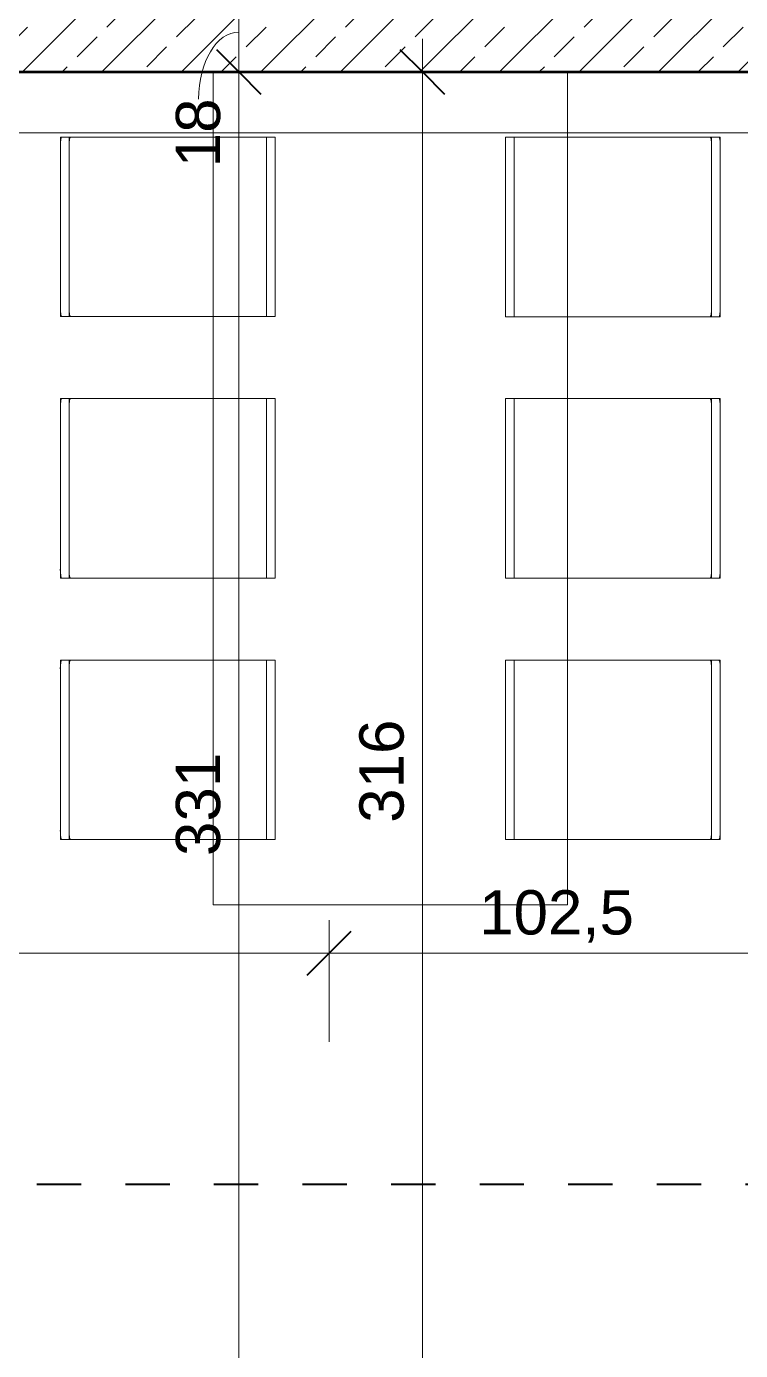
# Model space of a CAD drawing. Header units: metres. Extents: x -67.4 to -27.2, y 43.9 to 89.6.
# Drawn here: x -43.467 to -41.854, y 75.411 to 78.399 of the extents above; entities that cross this region are included whole.
import ezdxf

# ---------------------------------------------------------------- set-up
doc = ezdxf.new("R2010")
doc.units = ezdxf.units.M
doc.linetypes.add('Strich Punkt Mittel', pattern=[0.015875, 0.00635, -0.004763, 0, -0.004763])
for name, color, linetype, lineweight in [('A_Bemassung-50_', 4, 'Continuous', 9), ('A_Bemassung_', 4, 'Continuous', 9), ('A_Moebel', 6, 'Continuous', 13), ('A_Raeume_', 7, 'Continuous', 5), ('A_Raster_', 1, 'Continuous', 9), ('A_Waende', 7, 'Continuous', 13)]:
    doc.layers.add(name, color=color, linetype=linetype, lineweight=lineweight)
doc.styles.add('Arial_5', font='arial.ttf', dxfattribs={"height": 0.1})
doc.dimstyles.new('WGA-Bemaßung', dxfattribs={"dimscale": 0.3048, "dimtxt": 0.102026, "dimasz": 0.328084, "dimexe": 0.246063, "dimexo": 0.0625, "dimgap": 0.04101, "dimtad": 1, "dimdec": 1, "dimlfac": 100, "dimrnd": 0.5, "dimdsep": 46, "dimtxsty": 'Arial_5', "dimblk1": 'OBLIQUE', "dimblk2": 'OBLIQUE', "dimsah": 1, "dimcen": 0.09, "dimdle": 0.246063, "dimazin": 2, "dimtfac": 1, "dimtdec": 4, "dimtix": 1, "dimtmove": 0, "dimatfit": 3, "dimfxl": 0.656168, "dimfxlon": 1, "dimtvp": 1, "dimtolj": 1, "dimtzin": 0, "dimarcsym": 2})
doc.dimstyles.new('WGA-Bemaßung_3', dxfattribs={"dimscale": 0.3048, "dimtxt": 0.102026, "dimasz": 0.328084, "dimexe": 0.246063, "dimexo": 0.0625, "dimgap": 0.04101, "dimtad": 1, "dimdec": 1, "dimlfac": 100, "dimrnd": 0.5, "dimdsep": 46, "dimtxsty": 'Arial_5', "dimblk1": 'OBLIQUE', "dimblk2": 'OBLIQUE', "dimsah": 1, "dimcen": 0.09, "dimdle": 0.246063, "dimazin": 2, "dimtfac": 1, "dimtdec": 4, "dimtix": 1, "dimtmove": 1, "dimatfit": 3, "dimfxl": 0.656168, "dimfxlon": 1, "dimtvp": 1, "dimtolj": 1, "dimtzin": 0, "dimarcsym": 2})
doc.dimstyles.new('WGA-Bemaßung_4', dxfattribs={"dimscale": 0.3048, "dimtxt": 0.102026, "dimasz": 0.328084, "dimexe": 0.246063, "dimexo": 0.0625, "dimgap": 0.04101, "dimtad": 1, "dimdec": 1, "dimlfac": 100, "dimrnd": 0.5, "dimdsep": 46, "dimtxsty": 'Arial_5', "dimblk1": 'OBLIQUE', "dimblk2": 'OBLIQUE', "dimsah": 1, "dimcen": 0.09, "dimdle": 0.246063, "dimazin": 2, "dimtfac": 1, "dimtdec": 4, "dimtix": 1, "dimtmove": 0, "dimatfit": 3, "dimfxl": 0.656168, "dimfxlon": 1, "dimtvp": 1, "dimtolj": 1, "dimtzin": 0, "dimarcsym": 2})

# ---------------------------------------------------------------- blocks, each defined once
blk = doc.blocks.new('Moeb_Esstisch_rechteckig_bear - 188 x 80-2791860-263_PP_02OG_BT2')
at = {"layer": 'A_Moebel', "color": 8}
for p, q in [((-1.4191, 0.7452), (-1.4391, 0.7452)), ((-1.4391, 0.7452), (-1.4391, 0.7423)), ((-1.4391, 0.7423), (-1.4391, 0.4)), ((-1.4391, 0.7423), (-1.4391, 0.7225)), ((-1.4391, 0.7423), (-1.4391, 0.6914)), ((-1.4391, 0.7255), (-1.4385, 0.7255)), ((-1.4391, 0.6716), (-1.4391, 0.7225)), ((-1.4384, 0.7255), (-1.4365, 0.7255)), ((-1.4364, 0.7255), (-1.4334, 0.7255)), ((-1.4332, 0.7255), (-1.4291, 0.7255)), ((-1.4291, 0.7255), (-1.4243, 0.7255)), ((-1.4242, 0.7255), (-1.4191, 0.7255)), ((-1.0541, 0.7452), (-1.4191, 0.7452)), ((-1.4191, 0.7452), (-1.0541, 0.7452)), ((-1.4191, 0.7255), (-1.0541, 0.7255)), ((-1.4191, 0.7255), (-1.0541, 0.7255)), ((-1.0341, 0.7452), (-1.0541, 0.7452)), ((-1.0541, 0.7255), (-1.0489, 0.7255)), ((-1.0489, 0.7255), (-1.0442, 0.7255)), ((-1.0441, 0.7255), (-1.0401, 0.7255)), ((-1.0399, 0.7255), (-1.037, 0.7255)), ((-1.0367, 0.7255), (-1.035, 0.7255)), ((-1.0347, 0.7255), (-1.0342, 0.7255)), ((-1.0341, 0.7423), (-1.0341, 0.7452)), ((-1.0341, 0.4), (-1.0341, 0.7423)), ((-1.0341, 0.7225), (-1.0341, 0.7423)), ((-1.0341, 0.6914), (-1.0341, 0.7423)), ((-1.0341, 0.7225), (-1.0341, 0.6716)), ((-0.8291, 0.7452), (-0.8491, 0.7452)), ((-0.8491, 0.7452), (-0.8491, 0.7423)), ((-0.8491, 0.7423), (-0.8491, 0.4)), ((-0.8491, 0.7423), (-0.8491, 0.7225)), ((-0.8491, 0.7423), (-0.8491, 0.6914)), ((-0.8491, 0.7255), (-0.8485, 0.7255)), ((-0.8491, 0.6716), (-0.8491, 0.7225)), ((-0.8484, 0.7255), (-0.8465, 0.7255)), ((-0.8464, 0.7255), (-0.8434, 0.7255)), ((-0.8432, 0.7255), (-0.8391, 0.7255)), ((-0.8391, 0.7255), (-0.8343, 0.7255)), ((-0.8342, 0.7255), (-0.8291, 0.7255)), ((-0.4641, 0.7452), (-0.8291, 0.7452)), ((-0.8291, 0.7452), (-0.4641, 0.7452)), ((-0.8291, 0.7255), (-0.4641, 0.7255)), ((-0.8291, 0.7255), (-0.4641, 0.7255)), ((-0.4441, 0.7452), (-0.4641, 0.7452)), ((-0.4641, 0.7255), (-0.4589, 0.7255)), ((-0.4589, 0.7255), (-0.4542, 0.7255)), ((-0.4541, 0.7255), (-0.4501, 0.7255)), ((-0.4499, 0.7255), (-0.447, 0.7255)), ((-0.4467, 0.7255), (-0.445, 0.7255)), ((-0.4447, 0.7255), (-0.4442, 0.7255)), ((-0.4441, 0.7423), (-0.4441, 0.7452)), ((-0.4441, 0.4), (-0.4441, 0.7423)), ((-0.4441, 0.7225), (-0.4441, 0.7423)), ((-0.4441, 0.6914), (-0.4441, 0.7423)), ((-0.4441, 0.7225), (-0.4441, 0.6716)), ((-0.2391, 0.7452), (-0.2591, 0.7452)), ((-0.2591, 0.7452), (-0.2591, 0.7423)), ((-0.2591, 0.7423), (-0.2591, 0.4)), ((-0.2591, 0.7423), (-0.2591, 0.7225)), ((-0.2591, 0.7423), (-0.2591, 0.6914)), ((-0.2591, 0.7255), (-0.2585, 0.7255)), ((-0.2591, 0.6716), (-0.2591, 0.7225)), ((-0.2584, 0.7255), (-0.2565, 0.7255)), ((-0.2564, 0.7255), (-0.2534, 0.7255)), ((-0.2532, 0.7255), (-0.2491, 0.7255)), ((-0.2491, 0.7255), (-0.2443, 0.7255)), ((-0.2442, 0.7255), (-0.2391, 0.7255)), ((0.1259, 0.7452), (-0.2391, 0.7452)), ((-0.2391, 0.7452), (0.1259, 0.7452)), ((-0.2391, 0.7255), (0.1259, 0.7255)), ((-0.2391, 0.7255), (0.1259, 0.7255)), ((0.1459, 0.7452), (0.1259, 0.7452)), ((0.1259, 0.7255), (0.1311, 0.7255)), ((0.1311, 0.7255), (0.1358, 0.7255)), ((0.1359, 0.7255), (0.1399, 0.7255)), ((0.1401, 0.7255), (0.143, 0.7255)), ((0.1433, 0.7255), (0.145, 0.7255)), ((0.1453, 0.7255), (0.1458, 0.7255)), ((0.1459, 0.7423), (0.1459, 0.7452)), ((0.1459, 0.4), (0.1459, 0.7423)), ((0.1459, 0.7225), (0.1459, 0.7423)), ((0.1459, 0.6914), (0.1459, 0.7423)), ((0.1459, 0.7225), (0.1459, 0.6716)), ((-1.4391, 0.6914), (-1.4391, 0.6868)), ((-1.0341, 0.6868), (-1.0341, 0.6914)), ((-0.8491, 0.6914), (-0.8491, 0.6868)), ((-0.4441, 0.6868), (-0.4441, 0.6914)), ((-0.2591, 0.6914), (-0.2591, 0.6868)), ((0.1459, 0.6868), (0.1459, 0.6914)), ((-1.4391, 0.6868), (-1.4391, 0.6783)), ((-1.4391, 0.6783), (-1.4391, 0.6663)), ((-1.4391, 0.6193), (-1.4391, 0.6716)), ((-1.4391, 0.6663), (-1.4391, 0.6517)), ((-1.0341, 0.6783), (-1.0341, 0.6868)), ((-1.0341, 0.6663), (-1.0341, 0.6783)), ((-1.0341, 0.6716), (-1.0341, 0.6193)), ((-1.0341, 0.6517), (-1.0341, 0.6663)), ((-0.8491, 0.6868), (-0.8491, 0.6783)), ((-0.8491, 0.6783), (-0.8491, 0.6663)), ((-0.8491, 0.6193), (-0.8491, 0.6716)), ((-0.8491, 0.6663), (-0.8491, 0.6517)), ((-0.4441, 0.6783), (-0.4441, 0.6868)), ((-0.4441, 0.6663), (-0.4441, 0.6783)), ((-0.4441, 0.6716), (-0.4441, 0.6193)), ((-0.4441, 0.6517), (-0.4441, 0.6663)), ((-0.2591, 0.6868), (-0.2591, 0.6783)), ((-0.2591, 0.6783), (-0.2591, 0.6663)), ((-0.2591, 0.6193), (-0.2591, 0.6716)), ((-0.2591, 0.6663), (-0.2591, 0.6517)), ((0.1459, 0.6783), (0.1459, 0.6868)), ((0.1459, 0.6663), (0.1459, 0.6783)), ((0.1459, 0.6716), (0.1459, 0.6193)), ((0.1459, 0.6517), (0.1459, 0.6663)), ((-1.4391, 0.6517), (-1.4391, 0.6353)), ((-1.4391, 0.6353), (-1.4391, 0.6181)), ((-1.0341, 0.6353), (-1.0341, 0.6517)), ((-1.0341, 0.6181), (-1.0341, 0.6353)), ((-0.8491, 0.6517), (-0.8491, 0.6353)), ((-0.8491, 0.6353), (-0.8491, 0.6181)), ((-0.4441, 0.6353), (-0.4441, 0.6517)), ((-0.4441, 0.6181), (-0.4441, 0.6353)), ((-0.2591, 0.6517), (-0.2591, 0.6353)), ((-0.2591, 0.6353), (-0.2591, 0.6181)), ((0.1459, 0.6353), (0.1459, 0.6517)), ((0.1459, 0.6181), (0.1459, 0.6353)), ((-1.4391, 0.4), (-1.4391, 0.6193)), ((-1.4391, 0.6181), (-1.4391, 0.4)), ((-1.0341, 0.6193), (-1.0341, 0.4)), ((-1.0341, 0.4), (-1.0341, 0.6181)), ((-0.8491, 0.4), (-0.8491, 0.6193)), ((-0.8491, 0.6181), (-0.8491, 0.4)), ((-0.4441, 0.6193), (-0.4441, 0.4)), ((-0.4441, 0.4), (-0.4441, 0.6181)), ((-0.2591, 0.4), (-0.2591, 0.6193)), ((-0.2591, 0.6181), (-0.2591, 0.4)), ((0.1459, 0.6193), (0.1459, 0.4)), ((0.1459, 0.4), (0.1459, 0.6181)), ((0.2934, 0.4), (-1.5866, 0.4)), ((0.2934, 0.4), (-1.5866, 0.4)), ((-1.4391, 0.4), (-1.4391, 0.2599)), ((-1.4391, 0.4), (-1.4391, 0.3221)), ((-1.4391, 0.3232), (-1.4391, 0.4)), ((-1.0341, 0.2599), (-1.0341, 0.4)), ((-1.0341, 0.4), (-1.0341, 0.3232)), ((-1.0341, 0.3221), (-1.0341, 0.4)), ((-0.8491, 0.4), (-0.8491, 0.2599)), ((-0.8491, 0.4), (-0.8491, 0.3221)), ((-0.8491, 0.3232), (-0.8491, 0.4)), ((-0.4441, 0.2599), (-0.4441, 0.4)), ((-0.4441, 0.4), (-0.4441, 0.3232)), ((-0.4441, 0.3221), (-0.4441, 0.4)), ((-0.2591, 0.4), (-0.2591, 0.2599)), ((-0.2591, 0.4), (-0.2591, 0.3221)), ((-0.2591, 0.3232), (-0.2591, 0.4)), ((0.1459, 0.2599), (0.1459, 0.4)), ((0.1459, 0.4), (0.1459, 0.3232)), ((0.1459, 0.3221), (0.1459, 0.4)), ((0.2934, -0.4), (0.2934, 0.4)), ((0.2934, -0.4), (0.2934, 0.4)), ((-1.4391, 0.3232), (-1.4391, 0.3076)), ((-1.4391, 0.3117), (-1.4391, 0.3221)), ((-1.4391, 0.3018), (-1.4391, 0.3117)), ((-1.4391, 0.3076), (-1.4391, 0.2928)), ((-1.4391, 0.2932), (-1.4391, 0.3018)), ((-1.0341, 0.3076), (-1.0341, 0.3232)), ((-1.0341, 0.3221), (-1.0341, 0.3117)), ((-1.0341, 0.3117), (-1.0341, 0.3018)), ((-1.0341, 0.2928), (-1.0341, 0.3076)), ((-1.0341, 0.3018), (-1.0341, 0.2932)), ((-0.8491, 0.3232), (-0.8491, 0.3076)), ((-0.8491, 0.3117), (-0.8491, 0.3221)), ((-0.8491, 0.3018), (-0.8491, 0.3117)), ((-0.8491, 0.3076), (-0.8491, 0.2928)), ((-0.8491, 0.2932), (-0.8491, 0.3018)), ((-0.4441, 0.3076), (-0.4441, 0.3232)), ((-0.4441, 0.3221), (-0.4441, 0.3117)), ((-0.4441, 0.3117), (-0.4441, 0.3018)), ((-0.4441, 0.2928), (-0.4441, 0.3076)), ((-0.4441, 0.3018), (-0.4441, 0.2932)), ((-0.2591, 0.3232), (-0.2591, 0.3076)), ((-0.2591, 0.3117), (-0.2591, 0.3221)), ((-0.2591, 0.3018), (-0.2591, 0.3117)), ((-0.2591, 0.3076), (-0.2591, 0.2928)), ((-0.2591, 0.2932), (-0.2591, 0.3018)), ((0.1459, 0.3076), (0.1459, 0.3232)), ((0.1459, 0.3221), (0.1459, 0.3117)), ((0.1459, 0.3117), (0.1459, 0.3018)), ((0.1459, 0.2928), (0.1459, 0.3076)), ((0.1459, 0.3018), (0.1459, 0.2932)), ((-1.4391, 0.2863), (-1.4391, 0.2928)), ((-1.4391, 0.2928), (-1.4391, 0.2799)), ((-1.4391, 0.2818), (-1.4391, 0.2863)), ((-1.4391, 0.2798), (-1.4391, 0.2818)), ((-1.4391, 0.2799), (-1.4391, 0.2696)), ((-1.4391, 0.2798), (-1.4391, 0.2599)), ((-1.4391, 0.2798), (-1.0341, 0.2798)), ((-1.4391, 0.2696), (-1.4391, 0.2628)), ((-1.0341, 0.2799), (-1.0341, 0.2928)), ((-1.0341, 0.2928), (-1.0341, 0.2863)), ((-1.0341, 0.2863), (-1.0341, 0.2818)), ((-1.0341, 0.2818), (-1.0341, 0.2798)), ((-1.0341, 0.2696), (-1.0341, 0.2799)), ((-1.0341, 0.2599), (-1.0341, 0.2798)), ((-1.0341, 0.2628), (-1.0341, 0.2696)), ((-0.8491, 0.2863), (-0.8491, 0.2928)), ((-0.8491, 0.2928), (-0.8491, 0.2799)), ((-0.8491, 0.2818), (-0.8491, 0.2863)), ((-0.8491, 0.2798), (-0.8491, 0.2818)), ((-0.8491, 0.2799), (-0.8491, 0.2696)), ((-0.8491, 0.2798), (-0.8491, 0.2599)), ((-0.8491, 0.2798), (-0.4441, 0.2798)), ((-0.8491, 0.2696), (-0.8491, 0.2628)), ((-0.4441, 0.2799), (-0.4441, 0.2928)), ((-0.4441, 0.2928), (-0.4441, 0.2863)), ((-0.4441, 0.2863), (-0.4441, 0.2818)), ((-0.4441, 0.2818), (-0.4441, 0.2798)), ((-0.4441, 0.2696), (-0.4441, 0.2799)), ((-0.4441, 0.2599), (-0.4441, 0.2798)), ((-0.4441, 0.2628), (-0.4441, 0.2696)), ((-0.2591, 0.2863), (-0.2591, 0.2928)), ((-0.2591, 0.2928), (-0.2591, 0.2799)), ((-0.2591, 0.2818), (-0.2591, 0.2863)), ((-0.2591, 0.2798), (-0.2591, 0.2818)), ((-0.2591, 0.2799), (-0.2591, 0.2696)), ((-0.2591, 0.2798), (-0.2591, 0.2599)), ((-0.2591, 0.2798), (0.1459, 0.2798)), ((-0.2591, 0.2696), (-0.2591, 0.2628)), ((0.1459, 0.2799), (0.1459, 0.2928)), ((0.1459, 0.2928), (0.1459, 0.2863)), ((0.1459, 0.2863), (0.1459, 0.2818)), ((0.1459, 0.2818), (0.1459, 0.2798)), ((0.1459, 0.2696), (0.1459, 0.2799)), ((0.1459, 0.2599), (0.1459, 0.2798)), ((0.1459, 0.2628), (0.1459, 0.2696)), ((-1.4391, 0.2628), (-1.4391, 0.2599)), ((-1.4391, 0.2599), (-1.0341, 0.2599)), ((-1.4391, 0.2599), (-1.0341, 0.2599)), ((-1.0341, 0.2599), (-1.0341, 0.2628)), ((-0.8491, 0.2628), (-0.8491, 0.2599)), ((-0.8491, 0.2599), (-0.4441, 0.2599)), ((-0.8491, 0.2599), (-0.4441, 0.2599)), ((-0.4441, 0.2599), (-0.4441, 0.2628)), ((-0.2591, 0.2628), (-0.2591, 0.2599)), ((-0.2591, 0.2599), (0.1459, 0.2599)), ((-0.2591, 0.2599), (0.1459, 0.2599)), ((0.1459, 0.2599), (0.1459, 0.2628)), ((-1.4391, -0.2599), (-1.0341, -0.2599)), ((-1.4391, -0.4), (-1.4391, -0.2599)), ((-1.4391, -0.2599), (-1.4391, -0.2628)), ((-1.4391, -0.2599), (-1.4391, -0.2798)), ((-1.0341, -0.2599), (-1.4391, -0.2599)), ((-1.4391, -0.2599), (-1.0341, -0.2599)), ((-1.4391, -0.4), (-1.4391, -0.2599)), ((-1.4391, -0.2599), (-1.4391, -0.2628)), ((-1.4391, -0.2599), (-1.4391, -0.2798)), ((-1.0341, -0.2599), (-1.4391, -0.2599)), ((-1.4391, -0.2628), (-1.4391, -0.2696)), ((-1.4391, -0.2628), (-1.4391, -0.2696)), ((-1.0341, -0.2599), (-1.0341, -0.4)), ((-1.0341, -0.2798), (-1.0341, -0.2599)), ((-1.0341, -0.2628), (-1.0341, -0.2599)), ((-1.0341, -0.2599), (-1.0341, -0.4)), ((-1.0341, -0.2798), (-1.0341, -0.2599)), ((-1.0341, -0.2628), (-1.0341, -0.2599)), ((-1.0341, -0.2696), (-1.0341, -0.2628)), ((-1.0341, -0.2696), (-1.0341, -0.2628)), ((-0.8491, -0.2599), (-0.4441, -0.2599)), ((-0.8491, -0.4), (-0.8491, -0.2599)), ((-0.8491, -0.2599), (-0.8491, -0.2628)), ((-0.8491, -0.2599), (-0.8491, -0.2798)), ((-0.4441, -0.2599), (-0.8491, -0.2599)), ((-0.8491, -0.2628), (-0.8491, -0.2696)), ((-0.4441, -0.2599), (-0.4441, -0.4)), ((-0.4441, -0.2798), (-0.4441, -0.2599)), ((-0.4441, -0.2628), (-0.4441, -0.2599)), ((-0.4441, -0.2696), (-0.4441, -0.2628)), ((-0.2591, -0.2599), (0.1459, -0.2599)), ((-0.2591, -0.4), (-0.2591, -0.2599)), ((-0.2591, -0.2599), (-0.2591, -0.2628)), ((-0.2591, -0.2599), (-0.2591, -0.2798)), ((0.1459, -0.2599), (-0.2591, -0.2599)), ((-0.2591, -0.2599), (0.1459, -0.2599)), ((-0.2591, -0.4), (-0.2591, -0.2599)), ((-0.2591, -0.2599), (-0.2591, -0.2628)), ((-0.2591, -0.2599), (-0.2591, -0.2798)), ((0.1459, -0.2599), (-0.2591, -0.2599)), ((-0.2591, -0.2628), (-0.2591, -0.2696)), ((-0.2591, -0.2628), (-0.2591, -0.2696)), ((0.1459, -0.2599), (0.1459, -0.4)), ((0.1459, -0.2798), (0.1459, -0.2599)), ((0.1459, -0.2628), (0.1459, -0.2599)), ((0.1459, -0.2599), (0.1459, -0.4)), ((0.1459, -0.2798), (0.1459, -0.2599)), ((0.1459, -0.2628), (0.1459, -0.2599)), ((0.1459, -0.2696), (0.1459, -0.2628)), ((0.1459, -0.2696), (0.1459, -0.2628)), ((-1.4391, -0.2696), (-1.4391, -0.2799)), ((-1.4391, -0.2696), (-1.4391, -0.2799)), ((-1.4391, -0.2928), (-1.4391, -0.2798)), ((-1.0341, -0.2798), (-1.4391, -0.2798)), ((-1.4391, -0.2818), (-1.4391, -0.2798)), ((-1.0341, -0.2798), (-1.4391, -0.2798)), ((-1.4391, -0.2799), (-1.4391, -0.2928)), ((-1.4391, -0.2799), (-1.4391, -0.2928)), ((-1.4391, -0.2863), (-1.4391, -0.2818)), ((-1.4391, -0.2928), (-1.4391, -0.2863)), ((-1.4391, -0.2928), (-1.4391, -0.3076)), ((-1.4391, -0.2928), (-1.4391, -0.3076)), ((-1.4391, -0.3221), (-1.4391, -0.2932)), ((-1.4391, -0.3018), (-1.4391, -0.2932)), ((-1.0341, -0.2799), (-1.0341, -0.2696)), ((-1.0341, -0.2799), (-1.0341, -0.2696)), ((-1.0341, -0.2798), (-1.0341, -0.2928)), ((-1.0341, -0.2798), (-1.0341, -0.2818)), ((-1.0341, -0.2928), (-1.0341, -0.2799)), ((-1.0341, -0.2928), (-1.0341, -0.2799)), ((-1.0341, -0.2818), (-1.0341, -0.2863)), ((-1.0341, -0.2863), (-1.0341, -0.2928)), ((-1.0341, -0.3076), (-1.0341, -0.2928)), ((-1.0341, -0.3076), (-1.0341, -0.2928)), ((-1.0341, -0.2932), (-1.0341, -0.3221)), ((-1.0341, -0.2932), (-1.0341, -0.3018)), ((-0.8491, -0.2696), (-0.8491, -0.2799)), ((-0.8491, -0.2818), (-0.8491, -0.2798)), ((-0.4441, -0.2798), (-0.8491, -0.2798)), ((-0.8491, -0.2799), (-0.8491, -0.2928)), ((-0.8491, -0.2863), (-0.8491, -0.2818)), ((-0.8491, -0.2928), (-0.8491, -0.2863)), ((-0.8491, -0.2928), (-0.8491, -0.3076)), ((-0.8491, -0.3018), (-0.8491, -0.2932)), ((-0.4441, -0.2799), (-0.4441, -0.2696)), ((-0.4441, -0.2798), (-0.4441, -0.2818)), ((-0.4441, -0.2928), (-0.4441, -0.2799)), ((-0.4441, -0.2818), (-0.4441, -0.2863)), ((-0.4441, -0.2863), (-0.4441, -0.2928)), ((-0.4441, -0.3076), (-0.4441, -0.2928)), ((-0.4441, -0.2932), (-0.4441, -0.3018)), ((-0.2591, -0.2696), (-0.2591, -0.2799)), ((-0.2591, -0.2696), (-0.2591, -0.2799)), ((-0.2591, -0.2928), (-0.2591, -0.2798)), ((0.1459, -0.2798), (-0.2591, -0.2798)), ((-0.2591, -0.2818), (-0.2591, -0.2798)), ((0.1459, -0.2798), (-0.2591, -0.2798)), ((-0.2591, -0.2799), (-0.2591, -0.2928)), ((-0.2591, -0.2799), (-0.2591, -0.2928)), ((-0.2591, -0.2863), (-0.2591, -0.2818)), ((-0.2591, -0.2928), (-0.2591, -0.2863)), ((-0.2591, -0.2928), (-0.2591, -0.3076)), ((-0.2591, -0.2928), (-0.2591, -0.3076)), ((-0.2591, -0.3221), (-0.2591, -0.2932)), ((-0.2591, -0.3018), (-0.2591, -0.2932)), ((0.1459, -0.2799), (0.1459, -0.2696)), ((0.1459, -0.2799), (0.1459, -0.2696)), ((0.1459, -0.2798), (0.1459, -0.2928)), ((0.1459, -0.2798), (0.1459, -0.2818)), ((0.1459, -0.2928), (0.1459, -0.2799)), ((0.1459, -0.2928), (0.1459, -0.2799)), ((0.1459, -0.2818), (0.1459, -0.2928)), ((0.1459, -0.3076), (0.1459, -0.2928)), ((0.1459, -0.3076), (0.1459, -0.2928)), ((0.1459, -0.2932), (0.1459, -0.3221)), ((0.1459, -0.2932), (0.1459, -0.3221)), ((-1.4391, -0.3117), (-1.4391, -0.3018)), ((-1.4391, -0.3076), (-1.4391, -0.3232)), ((-1.4391, -0.3076), (-1.4391, -0.3232)), ((-1.4391, -0.3221), (-1.4391, -0.3117)), ((-1.4391, -0.3221), (-1.4391, -0.4)), ((-1.4391, -0.3221), (-1.4391, -0.4)), ((-1.4391, -0.4), (-1.4391, -0.3232)), ((-1.4391, -0.4), (-1.4391, -0.3232)), ((-1.0341, -0.3018), (-1.0341, -0.3117)), ((-1.0341, -0.3232), (-1.0341, -0.3076)), ((-1.0341, -0.3232), (-1.0341, -0.3076)), ((-1.0341, -0.3117), (-1.0341, -0.3221)), ((-1.0341, -0.4), (-1.0341, -0.3221)), ((-1.0341, -0.4), (-1.0341, -0.3221)), ((-1.0341, -0.3232), (-1.0341, -0.4)), ((-1.0341, -0.3232), (-1.0341, -0.4)), ((-0.8491, -0.3117), (-0.8491, -0.3018)), ((-0.8491, -0.3076), (-0.8491, -0.3232)), ((-0.8491, -0.3221), (-0.8491, -0.3117)), ((-0.8491, -0.3221), (-0.8491, -0.4)), ((-0.8491, -0.4), (-0.8491, -0.3232)), ((-0.4441, -0.3018), (-0.4441, -0.3117)), ((-0.4441, -0.3232), (-0.4441, -0.3076)), ((-0.4441, -0.3117), (-0.4441, -0.3221)), ((-0.4441, -0.4), (-0.4441, -0.3221)), ((-0.4441, -0.3232), (-0.4441, -0.4)), ((-0.2591, -0.3117), (-0.2591, -0.3018)), ((-0.2591, -0.3076), (-0.2591, -0.3232)), ((-0.2591, -0.3076), (-0.2591, -0.3232)), ((-0.2591, -0.3221), (-0.2591, -0.3117)), ((-0.2591, -0.3221), (-0.2591, -0.4)), ((-0.2591, -0.3221), (-0.2591, -0.4)), ((-0.2591, -0.4), (-0.2591, -0.3232)), ((-0.2591, -0.4), (-0.2591, -0.3232)), ((0.1459, -0.3232), (0.1459, -0.3076)), ((0.1459, -0.3232), (0.1459, -0.3076)), ((0.1459, -0.4), (0.1459, -0.3221)), ((0.1459, -0.4), (0.1459, -0.3221)), ((0.1459, -0.3232), (0.1459, -0.4)), ((0.1459, -0.3232), (0.1459, -0.4)), ((-1.5866, -0.4), (0.2934, -0.4)), ((-1.5866, -0.4), (0.2934, -0.4)), ((-1.4391, -0.7423), (-1.4391, -0.4)), ((-1.4391, -0.6193), (-1.4391, -0.4)), ((-1.4391, -0.4), (-1.4391, -0.6181)), ((-1.4391, -0.7423), (-1.4391, -0.4)), ((-1.4391, -0.6193), (-1.4391, -0.4)), ((-1.4391, -0.4), (-1.4391, -0.6181)), ((-1.0341, -0.4), (-1.0341, -0.7423)), ((-1.0341, -0.6181), (-1.0341, -0.4)), ((-1.0341, -0.4), (-1.0341, -0.6193)), ((-1.0341, -0.4), (-1.0341, -0.7423)), ((-1.0341, -0.6181), (-1.0341, -0.4)), ((-1.0341, -0.4), (-1.0341, -0.6193)), ((-0.8491, -0.7423), (-0.8491, -0.4)), ((-0.8491, -0.6193), (-0.8491, -0.4)), ((-0.8491, -0.4), (-0.8491, -0.6181)), ((-0.4441, -0.4), (-0.4441, -0.7423)), ((-0.4441, -0.6181), (-0.4441, -0.4)), ((-0.4441, -0.4), (-0.4441, -0.6193)), ((-0.2591, -0.7423), (-0.2591, -0.4)), ((-0.2591, -0.6193), (-0.2591, -0.4)), ((-0.2591, -0.4), (-0.2591, -0.6181)), ((-0.2591, -0.7423), (-0.2591, -0.4)), ((-0.2591, -0.6193), (-0.2591, -0.4)), ((-0.2591, -0.4), (-0.2591, -0.6181)), ((0.1459, -0.4), (0.1459, -0.7423)), ((0.1459, -0.6181), (0.1459, -0.4)), ((0.1459, -0.4), (0.1459, -0.6193)), ((0.1459, -0.4), (0.1459, -0.7423)), ((0.1459, -0.6181), (0.1459, -0.4)), ((0.1459, -0.4), (0.1459, -0.6193)), ((-1.4391, -0.6181), (-1.4391, -0.6353)), ((-1.4391, -0.6181), (-1.4391, -0.6353)), ((-1.4391, -0.6716), (-1.4391, -0.6193)), ((-1.4391, -0.6716), (-1.4391, -0.6193)), ((-1.0341, -0.6353), (-1.0341, -0.6181)), ((-1.0341, -0.6353), (-1.0341, -0.6181)), ((-1.0341, -0.6193), (-1.0341, -0.6716)), ((-1.0341, -0.6193), (-1.0341, -0.6716)), ((-0.8491, -0.6181), (-0.8491, -0.6353)), ((-0.8491, -0.6716), (-0.8491, -0.6193)), ((-0.4441, -0.6353), (-0.4441, -0.6181)), ((-0.4441, -0.6193), (-0.4441, -0.6716)), ((-0.2591, -0.6181), (-0.2591, -0.6353)), ((-0.2591, -0.6181), (-0.2591, -0.6353)), ((-0.2591, -0.6716), (-0.2591, -0.6193)), ((-0.2591, -0.6716), (-0.2591, -0.6193)), ((0.1459, -0.6353), (0.1459, -0.6181)), ((0.1459, -0.6353), (0.1459, -0.6181)), ((0.1459, -0.6193), (0.1459, -0.6716)), ((0.1459, -0.6193), (0.1459, -0.6716)), ((-1.4391, -0.6353), (-1.4391, -0.6517)), ((-1.4391, -0.6353), (-1.4391, -0.6517)), ((-1.4391, -0.6517), (-1.4391, -0.6663)), ((-1.4391, -0.6517), (-1.4391, -0.6663)), ((-1.0341, -0.6517), (-1.0341, -0.6353)), ((-1.0341, -0.6517), (-1.0341, -0.6353)), ((-1.0341, -0.6663), (-1.0341, -0.6517)), ((-1.0341, -0.6663), (-1.0341, -0.6517)), ((-0.8491, -0.6353), (-0.8491, -0.6517)), ((-0.8491, -0.6517), (-0.8491, -0.6663)), ((-0.4441, -0.6517), (-0.4441, -0.6353)), ((-0.4441, -0.6663), (-0.4441, -0.6517)), ((-0.2591, -0.6353), (-0.2591, -0.6517)), ((-0.2591, -0.6353), (-0.2591, -0.6517)), ((-0.2591, -0.6517), (-0.2591, -0.6663)), ((-0.2591, -0.6517), (-0.2591, -0.6663)), ((0.1459, -0.6517), (0.1459, -0.6353)), ((0.1459, -0.6517), (0.1459, -0.6353)), ((0.1459, -0.6663), (0.1459, -0.6517)), ((0.1459, -0.6663), (0.1459, -0.6517)), ((-1.4391, -0.6663), (-1.4391, -0.6783)), ((-1.4391, -0.6663), (-1.4391, -0.6783)), ((-1.4391, -0.7225), (-1.4391, -0.6716)), ((-1.4391, -0.7225), (-1.4391, -0.6716)), ((-1.4391, -0.6783), (-1.4391, -0.6868)), ((-1.4391, -0.6783), (-1.4391, -0.6868)), ((-1.4391, -0.6868), (-1.4391, -0.6914)), ((-1.4391, -0.6868), (-1.4391, -0.6914)), ((-1.0341, -0.6783), (-1.0341, -0.6663)), ((-1.0341, -0.6783), (-1.0341, -0.6663)), ((-1.0341, -0.6716), (-1.0341, -0.7225)), ((-1.0341, -0.6716), (-1.0341, -0.7225)), ((-1.0341, -0.6868), (-1.0341, -0.6783)), ((-1.0341, -0.6868), (-1.0341, -0.6783)), ((-1.0341, -0.6914), (-1.0341, -0.6868)), ((-1.0341, -0.6914), (-1.0341, -0.6868)), ((-0.8491, -0.6663), (-0.8491, -0.6783)), ((-0.8491, -0.7225), (-0.8491, -0.6716)), ((-0.8491, -0.6783), (-0.8491, -0.6868)), ((-0.8491, -0.6868), (-0.8491, -0.6914)), ((-0.4441, -0.6783), (-0.4441, -0.6663)), ((-0.4441, -0.6716), (-0.4441, -0.7225)), ((-0.4441, -0.6868), (-0.4441, -0.6783)), ((-0.4441, -0.6914), (-0.4441, -0.6868)), ((-0.2591, -0.6663), (-0.2591, -0.6783)), ((-0.2591, -0.6663), (-0.2591, -0.6783)), ((-0.2591, -0.7225), (-0.2591, -0.6716)), ((-0.2591, -0.7225), (-0.2591, -0.6716)), ((-0.2591, -0.6783), (-0.2591, -0.6868)), ((-0.2591, -0.6783), (-0.2591, -0.6868)), ((-0.2591, -0.6868), (-0.2591, -0.6914)), ((-0.2591, -0.6868), (-0.2591, -0.6914)), ((0.1459, -0.6783), (0.1459, -0.6663)), ((0.1459, -0.6783), (0.1459, -0.6663)), ((0.1459, -0.6716), (0.1459, -0.7225)), ((0.1459, -0.6716), (0.1459, -0.7225)), ((0.1459, -0.6868), (0.1459, -0.6783)), ((0.1459, -0.6868), (0.1459, -0.6783)), ((0.1459, -0.6914), (0.1459, -0.6868)), ((0.1459, -0.6914), (0.1459, -0.6868)), ((-1.4391, -0.6914), (-1.4391, -0.7423)), ((-1.4391, -0.6914), (-1.4391, -0.7423)), ((-1.0341, -0.7423), (-1.0341, -0.6914)), ((-1.0341, -0.7423), (-1.0341, -0.6914)), ((-0.8491, -0.6914), (-0.8491, -0.7423)), ((-0.4441, -0.7423), (-0.4441, -0.6914)), ((-0.2591, -0.6914), (-0.2591, -0.7423)), ((-0.2591, -0.6914), (-0.2591, -0.7423)), ((0.1459, -0.7423), (0.1459, -0.6914)), ((0.1459, -0.7423), (0.1459, -0.6914)), ((-1.4391, -0.7225), (-1.4391, -0.7423)), ((-1.4391, -0.7225), (-1.4391, -0.7423)), ((-1.4391, -0.7255), (-1.4385, -0.7255)), ((-1.4391, -0.7255), (-1.4385, -0.7255)), ((-1.4391, -0.7452), (-1.4391, -0.7423)), ((-1.4391, -0.7452), (-1.4391, -0.7423)), ((-1.4191, -0.7452), (-1.4391, -0.7452)), ((-1.4191, -0.7452), (-1.4391, -0.7452)), ((-1.4384, -0.7255), (-1.4365, -0.7255)), ((-1.4384, -0.7255), (-1.4365, -0.7255)), ((-1.4364, -0.7255), (-1.4334, -0.7255)), ((-1.4364, -0.7255), (-1.4334, -0.7255)), ((-1.4332, -0.7255), (-1.4291, -0.7255)), ((-1.4332, -0.7255), (-1.4291, -0.7255)), ((-1.4291, -0.7255), (-1.4243, -0.7255)), ((-1.4291, -0.7255), (-1.4243, -0.7255)), ((-1.4242, -0.7255), (-1.4191, -0.7255)), ((-1.4242, -0.7255), (-1.4191, -0.7255)), ((-1.4191, -0.7255), (-1.0541, -0.7255)), ((-1.0541, -0.7255), (-1.4191, -0.7255)), ((-1.4191, -0.7255), (-1.0541, -0.7255)), ((-1.0541, -0.7255), (-1.4191, -0.7255)), ((-1.0541, -0.7452), (-1.4191, -0.7452)), ((-1.0541, -0.7452), (-1.4191, -0.7452)), ((-1.0541, -0.7452), (-1.4191, -0.7452)), ((-1.0541, -0.7452), (-1.4191, -0.7452)), ((-1.0541, -0.7255), (-1.0489, -0.7255)), ((-1.0541, -0.7255), (-1.0489, -0.7255)), ((-1.0341, -0.7452), (-1.0541, -0.7452)), ((-1.0341, -0.7452), (-1.0541, -0.7452)), ((-1.0489, -0.7255), (-1.0442, -0.7255)), ((-1.0489, -0.7255), (-1.0442, -0.7255)), ((-1.0441, -0.7255), (-1.0401, -0.7255)), ((-1.0441, -0.7255), (-1.0401, -0.7255)), ((-1.0399, -0.7255), (-1.037, -0.7255)), ((-1.0399, -0.7255), (-1.037, -0.7255)), ((-1.0367, -0.7255), (-1.035, -0.7255)), ((-1.0367, -0.7255), (-1.035, -0.7255)), ((-1.0347, -0.7255), (-1.0342, -0.7255)), ((-1.0347, -0.7255), (-1.0342, -0.7255)), ((-1.0341, -0.7423), (-1.0341, -0.7225)), ((-1.0341, -0.7423), (-1.0341, -0.7225)), ((-1.0341, -0.7423), (-1.0341, -0.7452)), ((-1.0341, -0.7423), (-1.0341, -0.7452)), ((-0.8491, -0.7225), (-0.8491, -0.7423)), ((-0.8491, -0.7255), (-0.8485, -0.7255)), ((-0.8491, -0.7452), (-0.8491, -0.7423)), ((-0.8291, -0.7452), (-0.8491, -0.7452)), ((-0.8484, -0.7255), (-0.8465, -0.7255)), ((-0.8464, -0.7255), (-0.8434, -0.7255)), ((-0.8432, -0.7255), (-0.8391, -0.7255)), ((-0.8391, -0.7255), (-0.8343, -0.7255)), ((-0.8342, -0.7255), (-0.8291, -0.7255)), ((-0.8291, -0.7255), (-0.4641, -0.7255)), ((-0.4641, -0.7255), (-0.8291, -0.7255)), ((-0.4641, -0.7452), (-0.8291, -0.7452)), ((-0.4641, -0.7452), (-0.8291, -0.7452)), ((-0.4641, -0.7255), (-0.4589, -0.7255)), ((-0.4441, -0.7452), (-0.4641, -0.7452)), ((-0.4589, -0.7255), (-0.4542, -0.7255)), ((-0.4541, -0.7255), (-0.4501, -0.7255)), ((-0.4499, -0.7255), (-0.447, -0.7255)), ((-0.4467, -0.7255), (-0.445, -0.7255)), ((-0.4447, -0.7255), (-0.4442, -0.7255)), ((-0.4441, -0.7423), (-0.4441, -0.7225)), ((-0.4441, -0.7423), (-0.4441, -0.7452)), ((-0.2591, -0.7225), (-0.2591, -0.7423)), ((-0.2591, -0.7225), (-0.2591, -0.7423)), ((-0.2591, -0.7255), (-0.2585, -0.7255)), ((-0.2591, -0.7255), (-0.2585, -0.7255)), ((-0.2591, -0.7452), (-0.2591, -0.7423)), ((-0.2591, -0.7452), (-0.2591, -0.7423)), ((-0.2391, -0.7452), (-0.2591, -0.7452)), ((-0.2391, -0.7452), (-0.2591, -0.7452)), ((-0.2584, -0.7255), (-0.2565, -0.7255)), ((-0.2584, -0.7255), (-0.2565, -0.7255)), ((-0.2564, -0.7255), (-0.2534, -0.7255)), ((-0.2564, -0.7255), (-0.2534, -0.7255)), ((-0.2532, -0.7255), (-0.2491, -0.7255)), ((-0.2532, -0.7255), (-0.2491, -0.7255)), ((-0.2491, -0.7255), (-0.2443, -0.7255)), ((-0.2491, -0.7255), (-0.2443, -0.7255)), ((-0.2442, -0.7255), (-0.2391, -0.7255)), ((-0.2442, -0.7255), (-0.2391, -0.7255)), ((-0.2391, -0.7255), (0.1259, -0.7255)), ((0.1259, -0.7255), (-0.2391, -0.7255)), ((-0.2391, -0.7255), (0.1259, -0.7255)), ((0.1259, -0.7255), (-0.2391, -0.7255)), ((0.1259, -0.7452), (-0.2391, -0.7452)), ((0.1259, -0.7452), (-0.2391, -0.7452)), ((0.1259, -0.7452), (-0.2391, -0.7452)), ((0.1259, -0.7452), (-0.2391, -0.7452)), ((0.1259, -0.7255), (0.1311, -0.7255)), ((0.1259, -0.7255), (0.1311, -0.7255)), ((0.1459, -0.7452), (0.1259, -0.7452)), ((0.1459, -0.7452), (0.1259, -0.7452)), ((0.1311, -0.7255), (0.1358, -0.7255)), ((0.1311, -0.7255), (0.1358, -0.7255)), ((0.1359, -0.7255), (0.1399, -0.7255)), ((0.1359, -0.7255), (0.1399, -0.7255)), ((0.1401, -0.7255), (0.143, -0.7255)), ((0.1401, -0.7255), (0.143, -0.7255)), ((0.1433, -0.7255), (0.145, -0.7255)), ((0.1433, -0.7255), (0.145, -0.7255)), ((0.1453, -0.7255), (0.1458, -0.7255)), ((0.1453, -0.7255), (0.1458, -0.7255)), ((0.1459, -0.7423), (0.1459, -0.7225)), ((0.1459, -0.7423), (0.1459, -0.7225)), ((0.1459, -0.7423), (0.1459, -0.7452)), ((0.1459, -0.7423), (0.1459, -0.7452))]:
    blk.add_line(p, q, dxfattribs=at)
for centre, major_axis, start_param, end_param in [((-1.4191, 0.7423), (0.02, 0), 1.570796, 3.141593), ((-1.4191, 0.7225), (-0.02, 0), 4.712389, 6.283185), ((-1.0541, 0.7423), (-0.02, 0), 3.141593, 4.712389), ((-1.0541, 0.7225), (-0.02, 0), 3.141593, 4.712389), ((-0.8291, 0.7423), (-0.02, 0), 4.712389, 6.283185), ((-0.8291, 0.7225), (-0.02, 0), 4.712389, 6.283185), ((-0.4641, 0.7423), (0.02, 0), 0, 1.570796), ((-0.4641, 0.7225), (-0.02, 0), 3.141593, 4.712389), ((-0.2391, 0.7423), (0.02, 0), 1.570796, 3.141593), ((-0.2391, 0.7225), (0.02, 0), 1.570796, 3.141593), ((0.1259, 0.7423), (-0.02, 0), 3.141593, 4.712389), ((0.1259, 0.7225), (-0.02, 0), 3.141593, 4.712389), ((-1.4191, -0.7225), (0.02, 0), 3.141593, 4.712389), ((-1.4191, -0.7225), (0.02, 0), 3.141593, 4.712389), ((-1.4191, -0.7423), (0.02, 0), 3.141593, 4.712389), ((-1.4191, -0.7423), (0.02, 0), 3.141593, 4.712389), ((-1.0541, -0.7225), (0.02, 0), 4.712389, 6.283185), ((-1.0541, -0.7225), (0.02, 0), 4.712389, 6.283185), ((-1.0541, -0.7423), (0.02, 0), 4.712389, 6.283185), ((-1.0541, -0.7423), (0.02, 0), 4.712389, 6.283185), ((-0.8291, -0.7225), (0.02, 0), 3.141593, 4.712389), ((-0.8291, -0.7423), (0.02, 0), 3.141593, 4.712389), ((-0.4641, -0.7225), (-0.02, 0), 1.570796, 3.141593), ((-0.4641, -0.7423), (0.02, 0), 4.712389, 6.283185), ((-0.2391, -0.7225), (0.02, 0), 3.141593, 4.712389), ((-0.2391, -0.7225), (0.02, 0), 3.141593, 4.712389), ((-0.2391, -0.7423), (0.02, 0), 3.141593, 4.712389), ((-0.2391, -0.7423), (0.02, 0), 3.141593, 4.712389), ((0.1259, -0.7225), (0.02, 0), 4.712389, 6.283185), ((0.1259, -0.7225), (0.02, 0), 4.712389, 6.283185), ((0.1259, -0.7423), (-0.02, 0), 1.570796, 3.141593), ((0.1259, -0.7423), (-0.02, 0), 1.570796, 3.141593)]:
    blk.add_ellipse(centre, major_axis=major_axis, ratio=0.147809, start_param=start_param, end_param=end_param, dxfattribs=at)
blk = doc.blocks.new('DIMBLOCK173-263_PP_02OG_BT2')
at = {"layer": 'A_Bemassung-50_', "lineweight": 35, "transparency": 16777216}
for p, q in [((-42.9869, 78.2965), (-43.0369, 78.3465)), ((-42.9869, 78.2965), (-42.9369, 78.2465)), ((-42.987, 74.9876), (-43.037, 75.0376)), ((-42.987, 74.9876), (-42.937, 74.9376))]:
    blk.add_line(p, q, dxfattribs=at)
at = {"layer": 'A_Bemassung-50_', "transparency": 16777216}
for p, q in [((-42.9869, 78.2965), (-43.1869, 78.2965)), ((-42.987, 74.9876), (-42.9869, 78.2965)), ((-42.9869, 78.2965), (-42.9119, 78.2965)), ((-42.987, 74.9876), (-43.187, 74.9876)), ((-42.987, 74.9876), (-42.912, 74.9876))]:
    blk.add_line(p, q, dxfattribs=at)
at = {"layer": 'A_Bemassung-50_', "color": 0, "transparency": 16777216, "insert": (-43.1292, 76.5267), "char_height": 0.1, "width": 0.276883, "attachment_point": 1, "rotation": 90, "line_spacing_factor": 0.941778, "style": 'Arial_5'}
blk.add_mtext('331', dxfattribs=at)
blk = doc.blocks.new('_Oblique')
at = {"color": 0, "linetype": 'ByBlock', "lineweight": -2}
blk.add_line((-0.5, -0.5), (0.5, 0.5), dxfattribs=at)
blk = doc.blocks.new('DIMBLOCK174-263_PP_02OG_BT2')
at = {"layer": 'A_Bemassung-50_', "lineweight": 35, "transparency": 16777216}
for p, q in [((-42.9869, 78.4765), (-43.0369, 78.5265)), ((-42.9869, 78.4765), (-42.9369, 78.4265)), ((-42.9869, 78.2965), (-43.0369, 78.3465)), ((-42.9869, 78.2965), (-42.9369, 78.2465))]:
    blk.add_line(p, q, dxfattribs=at)
at = {"layer": 'A_Bemassung-50_', "transparency": 16777216}
for p, q in [((-42.9869, 78.4765), (-43.1869, 78.4765)), ((-42.9869, 78.2965), (-42.9869, 78.4765)), ((-42.9869, 78.4765), (-42.9119, 78.4765)), ((-42.9869, 78.2965), (-43.1869, 78.2965)), ((-42.9869, 78.2965), (-42.9119, 78.2965))]:
    blk.add_line(p, q, dxfattribs=at)
blk.add_ellipse((-42.9869, 78.235), major_axis=(0, 0.1514), ratio=0.600867, start_param=0, end_param=1.570796, dxfattribs=at)
at = {"layer": 'A_Bemassung-50_', "color": 0, "transparency": 16777216, "insert": (-43.1292, 78.0812), "char_height": 0.1, "width": 0.184588, "attachment_point": 1, "rotation": 90, "line_spacing_factor": 0.941778, "style": 'Arial_5'}
blk.add_mtext('18', dxfattribs=at)
blk = doc.blocks.new('DIMBLOCK235-263_PP_02OG_BT2')
at = {"layer": 'A_Bemassung-50_', "transparency": 16777216}
for p, q in [((-42.7831, 76.3072), (-42.7831, 76.3822)), ((-41.7581, 76.3072), (-41.7581, 76.3822)), ((-41.7581, 76.3072), (-42.7831, 76.3072)), ((-42.7831, 76.3072), (-42.7831, 76.1072)), ((-41.7581, 76.3072), (-41.7581, 76.1072))]:
    blk.add_line(p, q, dxfattribs=at)
at = {"layer": 'A_Bemassung-50_', "lineweight": 35, "transparency": 16777216}
for p, q in [((-42.7831, 76.3072), (-42.7331, 76.3572)), ((-41.7581, 76.3072), (-41.7081, 76.3572)), ((-42.7831, 76.3072), (-42.8331, 76.2573)), ((-41.7581, 76.3072), (-41.8081, 76.2572))]:
    blk.add_line(p, q, dxfattribs=at)
at = {"layer": 'A_Bemassung-50_', "color": 0, "transparency": 16777216, "insert": (-42.4441, 76.4496), "char_height": 0.1, "width": 0.416266, "attachment_point": 1, "rotation": 359.9983, "line_spacing_factor": 0.941778, "style": 'Arial_5'}
blk.add_mtext('102,5', dxfattribs=at)
blk = doc.blocks.new('DIMBLOCK236-263_PP_02OG_BT2')
at = {"layer": 'A_Bemassung-50_', "transparency": 16777216}
for p, q in [((-44.9281, 76.3073), (-44.9281, 76.3823)), ((-42.7831, 76.3072), (-42.7831, 76.3822)), ((-42.7831, 76.3072), (-44.9281, 76.3073)), ((-44.9281, 76.3073), (-44.9281, 76.1073)), ((-42.7831, 76.3072), (-42.7831, 76.1072))]:
    blk.add_line(p, q, dxfattribs=at)
at = {"layer": 'A_Bemassung-50_', "lineweight": 35, "transparency": 16777216}
for p, q in [((-44.9281, 76.3073), (-44.8781, 76.3573)), ((-42.7831, 76.3072), (-42.7331, 76.3572)), ((-44.9281, 76.3073), (-44.9781, 76.2573)), ((-42.7831, 76.3072), (-42.8331, 76.2573))]:
    blk.add_line(p, q, dxfattribs=at)
at = {"layer": 'A_Bemassung-50_', "color": 0, "transparency": 16777216, "insert": (-44.0291, 76.4496), "char_height": 0.1, "width": 0.416266, "attachment_point": 1, "rotation": 359.9983, "line_spacing_factor": 0.941778, "style": 'Arial_5'}
blk.add_mtext('214,5', dxfattribs=at)
blk = doc.blocks.new('DIMBLOCK341-263_PP_02OG_BT2')
at = {"layer": 'A_Bemassung-50_', "transparency": 16777216}
for p, q in [((-45.0281, 78.159), (-45.0281, 78.234)), ((-37.7081, 78.1587), (-37.7081, 78.2337)), ((-37.6331, 78.1587), (-45.0281, 78.159)), ((-45.0281, 78.159), (-45.0281, 77.959)), ((-37.7081, 78.1587), (-37.7081, 77.9587))]:
    blk.add_line(p, q, dxfattribs=at)
at = {"layer": 'A_Bemassung-50_', "lineweight": 35, "transparency": 16777216}
for p, q in [((-45.0281, 78.159), (-44.9781, 78.209)), ((-37.7081, 78.1587), (-37.6581, 78.2087)), ((-45.0281, 78.159), (-45.0781, 78.109)), ((-37.7081, 78.1587), (-37.7581, 78.1087))]:
    blk.add_line(p, q, dxfattribs=at)
at = {"layer": 'A_Bemassung-50_', "color": 0, "transparency": 16777216, "insert": (-41.4834, 78.3012), "char_height": 0.1, "width": 0.276883, "attachment_point": 1, "rotation": 359.9983, "line_spacing_factor": 0.941778, "style": 'Arial_5'}
blk.add_mtext('732', dxfattribs=at)
blk = doc.blocks.new('DIMBLOCK371-263_PP_02OG_BT2')
at = {"layer": 'A_Bemassung-50_', "transparency": 16777216}
for p, q in [((-42.5724, 75.1376), (-42.5723, 78.3714)), ((-42.5723, 78.2964), (-42.7723, 78.2964)), ((-42.5723, 78.2964), (-42.4973, 78.2964)), ((-42.5724, 75.1376), (-42.6474, 75.1376)), ((-42.5724, 75.1376), (-42.3724, 75.1376))]:
    blk.add_line(p, q, dxfattribs=at)
at = {"layer": 'A_Bemassung-50_', "lineweight": 35, "transparency": 16777216}
for p, q in [((-42.5723, 78.2964), (-42.6223, 78.3464)), ((-42.5723, 78.2964), (-42.5223, 78.2464)), ((-42.5724, 75.1376), (-42.6224, 75.1876)), ((-42.5724, 75.1376), (-42.5224, 75.0876))]:
    blk.add_line(p, q, dxfattribs=at)
at = {"layer": 'A_Bemassung-50_', "color": 0, "transparency": 16777216, "insert": (-42.7147, 76.6016), "char_height": 0.1, "width": 0.276883, "attachment_point": 1, "rotation": 90, "line_spacing_factor": 0.941778, "style": 'Arial_5'}
blk.add_mtext('316', dxfattribs=at)

msp = doc.modelspace()

# ---------------------------------------------------------------- hatches: boundary and pattern name
at = {"layer": 'A_Waende', "lineweight": 5}
h = msp.add_hatch(dxfattribs=at)
h.set_pattern_fill('FP_4', color=250, style=0, pattern_type=2)
h.set_pattern_definition([(45, (0, 0), (-0.08980256, 0.08980256), []), (45, (0.0898, 0), (-0.08980256, 0.08980256), [0.0635, -0.03175])])
h.paths.add_polyline_path([(-40.9281, 78.2964), (-40.9281, 78.4764), (-45.2081, 78.4764), (-45.2081, 78.2965), (-40.9831, 78.2964)])

# ---------------------------------------------------------------- linework, layer by layer
at = {"layer": 'A_Raeume_', "flags": 128}
msp.add_lwpolyline([(-37.7082, 75.1374), (-37.7081, 78.2963), (-40.8281, 78.2964), (-40.9281, 78.2964), (-44.9281, 78.2965), (-44.9282, 74.9877), (-42.7832, 74.9876), (-41.7082, 74.9876), (-41.7082, 75.1376)], close=True, dxfattribs=at)
at = {"layer": 'A_Raster_', "linetype": 'Strich Punkt Mittel', "lineweight": 35}
msp.add_line((-56.243, 75.7867), (-31.6738, 75.786), dxfattribs=at)
at = {"layer": 'A_Waende', "color": 10, "lineweight": 50}
msp.add_line((-44.9281, 78.2965), (-37.7081, 78.2963), dxfattribs=at)

# ---------------------------------------------------------------- block references
at = {"layer": 'A_Moebel', "color": 8, "rotation": 269.9982758784531}
msp.add_blockref('Moeb_Esstisch_rechteckig_bear - 188 x 80-2791860-263_PP_02OG_BT2', (-42.6448, 76.7099), dxfattribs=at)

# ---------------------------------------------------------------- dimensions: what is measured, and where the dimension line sits
at = {"layer": 'A_Bemassung_'}
dim = msp.add_linear_dim(base=(-42.9869, 78.4765), p1=(-43.1869, 78.2965), p2=(-43.1869, 78.4765), angle=89.9983, dimstyle='WGA-Bemaßung_3', override={"dimpost": '<>', "dimfxl": 0.18}, dxfattribs=at)
dim.commit()
dim.dimension.update_dxf_attribs({"geometry": 'DIMBLOCK174-263_PP_02OG_BT2', "text_midpoint": (-43.0625, 78.1735), "dimtype": 160, "text_rotation": 90})
for base, p1, p2, angle, dimstyle, override, picture, middle in [((-42.5723, 78.2964), (-42.3724, 75.1376), (-42.7723, 78.2964), 89.9983, 'WGA-Bemaßung_4', {"dimpost": '<>', "dimfxl": 3.184086}, 'DIMBLOCK371-263_PP_02OG_BT2', (-42.6359, 76.717)), ((-42.9869, 78.2965), (-43.187, 74.9876), (-43.1869, 78.2965), 89.9983, 'WGA-Bemaßung', {"dimpost": '<>', "dimfxl": 3.308862}, 'DIMBLOCK173-263_PP_02OG_BT2', (-43.0505, 76.642)), ((-45.0281, 78.159), (-37.7081, 77.9587), (-45.0281, 77.959), 359.9983, 'WGA-Bemaßung', {"dimpost": '<>', "dimfxl": 7.32}, 'DIMBLOCK341-263_PP_02OG_BT2', (-41.3681, 78.2224)), ((-44.9281, 76.3073), (-42.7831, 76.1072), (-44.9281, 76.1073), 359.9983, 'WGA-Bemaßung', {"dimpost": '<>', "dimfxl": 2.144999}, 'DIMBLOCK236-263_PP_02OG_BT2', (-43.8556, 76.3708)), ((-42.7831, 76.3072), (-41.7581, 76.1072), (-42.7831, 76.1072), 359.9983, 'WGA-Bemaßung', {"dimpost": '<>', "dimfxl": 1.025001}, 'DIMBLOCK235-263_PP_02OG_BT2', (-42.2706, 76.3708))]:
    dim = msp.add_linear_dim(base=base, p1=p1, p2=p2, angle=angle, dimstyle=dimstyle, override=override, dxfattribs=at)
    dim.commit()
    dim.dimension.update_dxf_attribs({"geometry": picture, "text_midpoint": middle})

doc.saveas('drawing.dxf')
